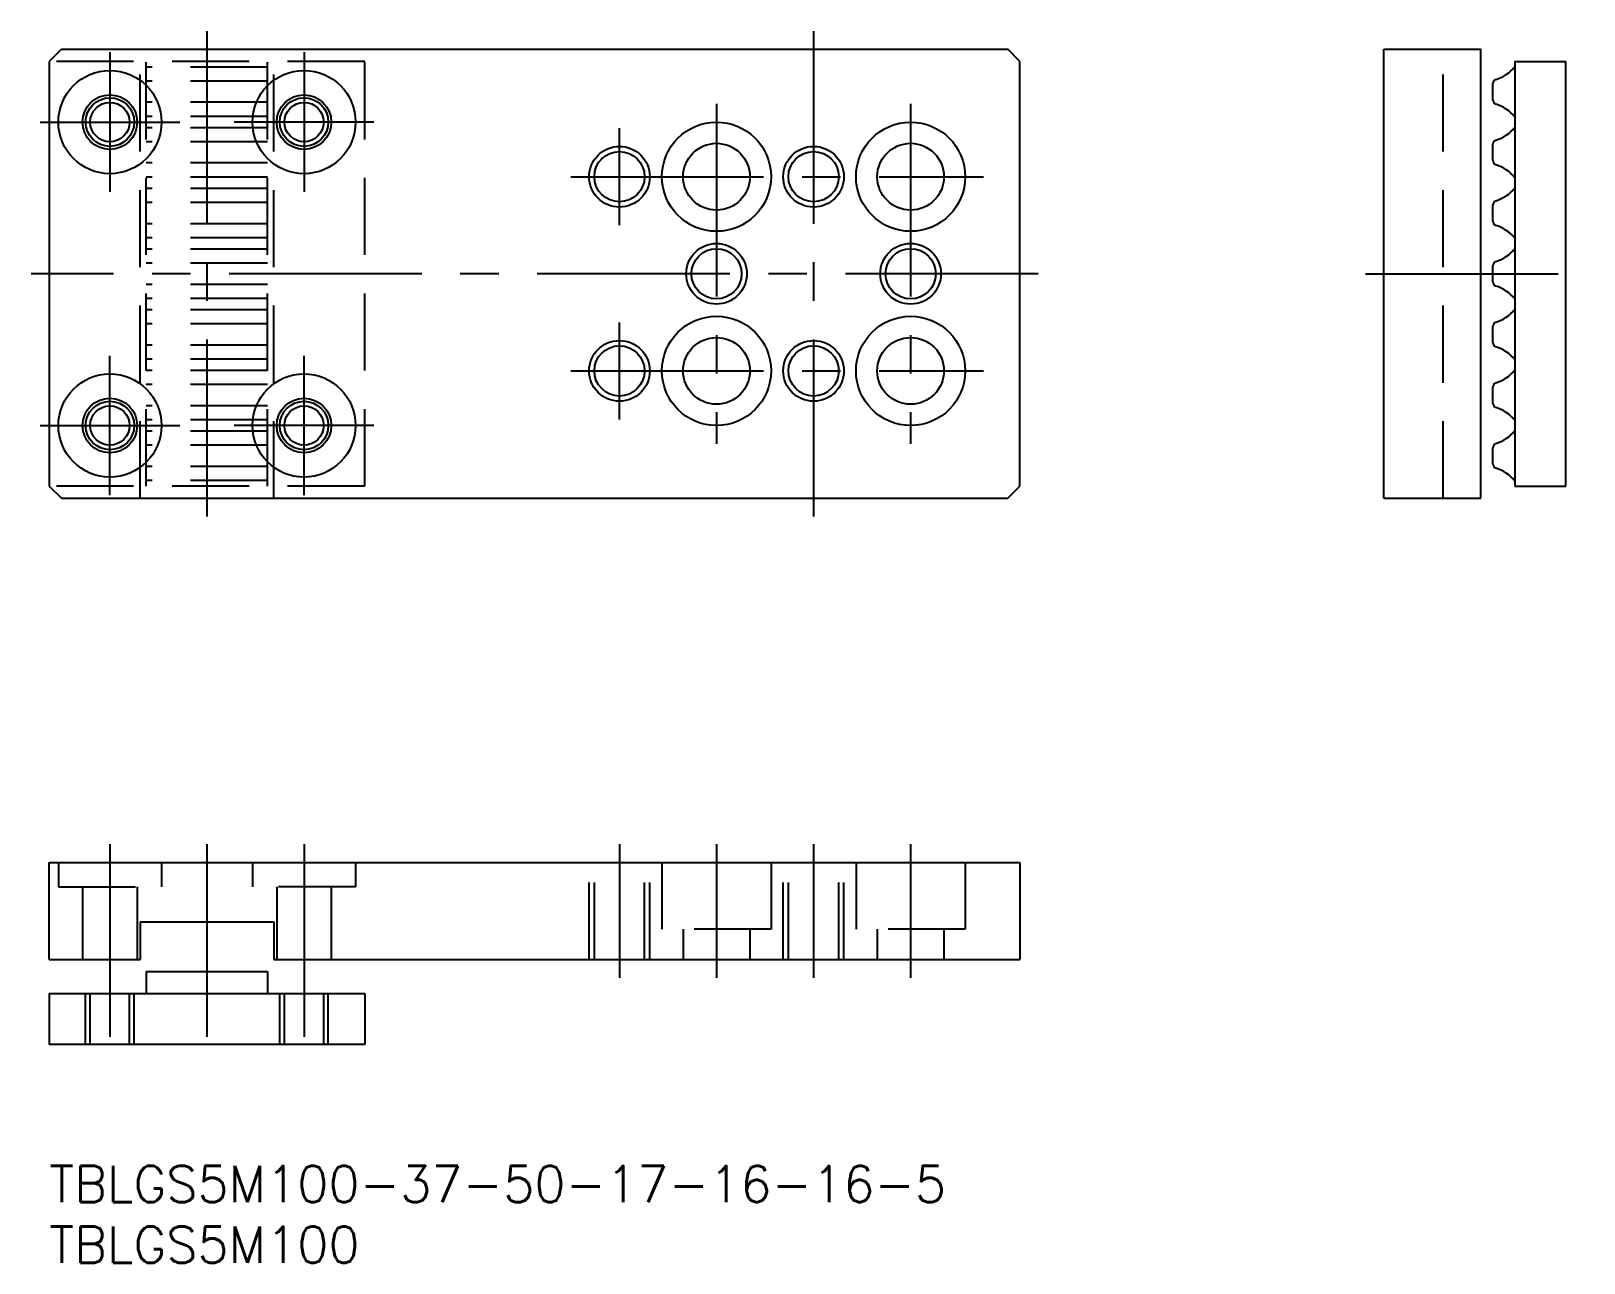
# Model space of a CAD drawing. Extents: x -1 to 126, y -8 to 93.
import ezdxf

# ---------------------------------------------------------------- set-up
doc = ezdxf.new("R2010")
doc.units = 0
doc.header["$LTSCALE"] = 0.5
doc.linetypes.add('CENTER', pattern=[50.8, 31.75, -6.35, 6.35, -6.35])
doc.linetypes.add('DASHED', pattern=[19.05, 12.7, -6.35])
for name, color, linetype in [('MSM_CENTER', 1, 'CENTER'), ('MSM_CONTINUOUS', 7, 'CONTINUOUS'), ('MSM_DASHED', 4, 'DASHED'), ('MSM_NARROW', 5, 'CONTINUOUS'), ('MSM_PART_NUMBER', 7, 'CONTINUOUS')]:
    doc.layers.add(name, color=color, linetype=linetype)
doc.styles.get("Standard").update_dxf_attribs({"font": 'txt.shx', "height": 2, "bigfont": 'bigfont.shx'})

# ---------------------------------------------------------------- blocks, each defined once
blk = doc.blocks.new('*U57')
at = {"layer": 'MSM_PART_NUMBER'}
blk.add_text('TBLGS5M100-37-50-17-16-16-5', height=3, dxfattribs=at).set_placement((0, -3))
blk = doc.blocks.new('*U58')
at = {"layer": 'MSM_PART_NUMBER'}
blk.add_text('TBLGS5M100', height=3, dxfattribs=at).set_placement((0, -8))

msp = doc.modelspace()

# ---------------------------------------------------------------- linework, layer by layer
at = {"layer": 'MSM_CENTER'}
for p, q in [((13, 93.5), (13, 53.5)), ((63, 93.5), (63, 53.5)), ((5, 91.75), (5, 80.25)), ((21, 91.75), (21, 80.25)), ((55, 87.5), (55, 59.5)), ((71, 87.5), (71, 59.5)), ((-0.75, 86), (10.75, 86)), ((26.75, 86), (15.25, 86)), ((47, 77.5), (47, 85.5)), ((43, 81.5), (77, 81.5)), ((81.5, 73.5), (-1.5, 73.5)), ((108.5, 73.5), (126.5, 73.5)), ((47, 61.5), (47, 69.5)), ((5, 55.25), (5, 66.75)), ((21, 55.25), (21, 66.75)), ((43, 65.5), (77, 65.5)), ((-0.75, 61), (10.75, 61)), ((26.75, 61), (15.25, 61)), ((5, 26.5), (5, 8.5)), ((13, 26.5), (13, 8.5)), ((21, 26.5), (21, 8.5)), ((47, 26.5), (47, 15.5)), ((55, 26.5), (55, 15.5)), ((63, 26.5), (63, 15.5)), ((71, 26.5), (71, 15.5))]:
    msp.add_line(p, q, dxfattribs=at)
at = {"layer": 'MSM_CONTINUOUS'}
for p, q in [((1, 92), (0, 91)), ((0, 91), (0, 56)), ((1, 92), (79, 92)), ((80, 91), (79, 92)), ((80, 56), (80, 91)), ((110, 55), (110, 92)), ((110, 92), (118, 92)), ((118, 55), (118, 92)), ((120.81, 91), (120.81, 56)), ((120.81, 91), (125, 91)), ((125, 56), (125, 91)), ((119, 87.83), (119, 89.17)), ((119, 82.83), (119, 84.17)), ((119, 77.83), (119, 79.17)), ((119, 72.83), (119, 74.17)), ((119, 67.83), (119, 69.17)), ((119, 62.83), (119, 64.17)), ((119, 57.83), (119, 59.17)), ((0, 56), (1, 55)), ((79, 55), (80, 56)), ((120.81, 56), (125, 56)), ((1, 55), (79, 55)), ((110, 55), (118, 55)), ((0, 17), (0, 25)), ((0, 25), (80, 25)), ((80, 25), (80, 17)), ((7.5, 20.1), (7.5, 17)), ((7.5, 20.1), (18.5, 20.1)), ((18.5, 20.1), (18.5, 17)), ((0, 17), (7.5, 17)), ((18.5, 17), (80, 17)), ((8, 16), (18, 16)), ((8, 16), (8, 14.19)), ((18, 16), (18, 14.19)), ((0, 14.19), (0, 10)), ((0, 14.19), (26, 14.19)), ((26, 14.19), (26, 10)), ((26, 10), (0, 10))]:
    msp.add_line(p, q, dxfattribs=at)
for centre, radius in [((5, 86), 4.25), ((21, 86), 4.25), ((5, 86), 2.25), ((5, 86), 1.62), ((21, 86), 2.25), ((21, 86), 1.62), ((55, 81.5), 4.5), ((71, 81.5), 4.5), ((47, 81.5), 2.07), ((55, 81.5), 2.75), ((63, 81.5), 2.07), ((71, 81.5), 2.75), ((55, 73.5), 2.07), ((71, 73.5), 2.07), ((55, 65.5), 4.5), ((71, 65.5), 4.5), ((55, 65.5), 2.75), ((71, 65.5), 2.75), ((47, 65.5), 2.07), ((63, 65.5), 2.07), ((5, 61), 4.25), ((21, 61), 4.25), ((5, 61), 2.25), ((21, 61), 2.25), ((5, 61), 1.62), ((21, 61), 1.62)]:
    msp.add_circle(centre, radius, dxfattribs=at)
for centre, radius, start, end in [((118.29, 92.62), 3.25, 286.751, 320.9797), ((119.38, 89.17), 0.38, 114.62, 180), ((119.38, 87.83), 0.38, 180, 245.38), ((118.29, 84.37), 3.25, 39.0203, 73.249), ((119.38, 84.17), 0.38, 114.62, 180), ((118.29, 87.62), 3.25, 286.751, 320.9797), ((119.38, 82.83), 0.38, 180, 245.38), ((118.29, 79.37), 3.25, 39.0203, 73.249), ((119.38, 79.17), 0.38, 114.62, 180), ((118.29, 82.63), 3.25, 286.751, 320.9797), ((119.38, 77.83), 0.38, 180, 245.38), ((118.29, 74.38), 3.25, 39.0203, 73.249), ((118.29, 77.62), 3.25, 286.751, 320.9797), ((119.38, 74.17), 0.38, 114.62, 180), ((119.38, 72.83), 0.38, 180, 245.38), ((118.29, 69.38), 3.25, 39.0203, 73.249), ((118.29, 72.62), 3.25, 286.751, 320.9797), ((119.38, 69.17), 0.38, 114.62, 180), ((119.38, 67.83), 0.38, 180, 245.38), ((118.29, 64.38), 3.25, 39.0203, 73.249), ((118.29, 67.62), 3.25, 286.751, 320.9797), ((119.38, 64.17), 0.38, 114.62, 180), ((119.38, 62.83), 0.38, 180, 245.38), ((118.29, 59.38), 3.25, 39.0203, 73.249), ((118.29, 62.63), 3.25, 286.751, 320.9797), ((119.38, 59.17), 0.38, 114.62, 180), ((119.38, 57.83), 0.38, 180, 245.38), ((118.29, 54.38), 3.25, 39.0203, 73.249)]:
    msp.add_arc(centre, radius, start, end, dxfattribs=at)
at = {"layer": 'MSM_DASHED'}
for p, q in [((26, 91), (0, 91)), ((7.5, 55), (7.5, 92)), ((8, 56), (8, 91)), ((18, 56), (18, 91)), ((18.5, 55), (18.5, 92)), ((26, 56), (26, 91)), ((114.9, 55), (114.9, 92)), ((18, 90.53), (8, 90.53)), ((18, 89.37), (8, 89.37)), ((18, 87.63), (8, 87.63)), ((18, 86.47), (8, 86.47)), ((18, 85.53), (8, 85.53)), ((18, 84.37), (8, 84.37)), ((18, 82.63), (8, 82.63)), ((18, 81.47), (8, 81.47)), ((18, 80.53), (8, 80.53)), ((18, 79.37), (8, 79.37)), ((18, 77.63), (8, 77.63)), ((18, 76.47), (8, 76.47)), ((18, 75.53), (8, 75.53)), ((18, 74.37), (8, 74.37)), ((18, 72.63), (8, 72.63)), ((18, 71.47), (8, 71.47)), ((18, 70.53), (8, 70.53)), ((18, 69.37), (8, 69.37)), ((18, 67.63), (8, 67.63)), ((18, 66.47), (8, 66.47)), ((18, 65.53), (8, 65.53)), ((18, 64.37), (8, 64.37)), ((18, 62.63), (8, 62.63)), ((18, 61.47), (8, 61.47)), ((18, 60.53), (8, 60.53)), ((18, 59.37), (8, 59.37)), ((18, 57.63), (8, 57.63)), ((18, 56.47), (8, 56.47)), ((26, 56), (0, 56)), ((0.75, 25), (0.75, 23)), ((9.25, 25), (9.25, 23)), ((16.75, 25), (16.75, 23)), ((25.25, 25), (25.25, 23)), ((44.5, 17), (44.5, 25)), ((44.93, 17), (44.93, 25)), ((49.07, 17), (49.07, 25)), ((49.5, 17), (49.5, 25)), ((50.5, 25), (50.5, 19.5)), ((59.5, 25), (59.5, 19.5)), ((60.5, 17), (60.5, 25)), ((60.93, 17), (60.93, 25)), ((65.07, 17), (65.07, 25)), ((65.5, 17), (65.5, 25)), ((66.5, 25), (66.5, 19.5)), ((75.5, 25), (75.5, 19.5)), ((0.75, 23), (9.25, 23)), ((2.75, 23), (2.75, 17)), ((7.25, 23), (7.25, 17)), ((25.25, 23), (16.75, 23)), ((18.75, 23), (18.75, 17)), ((23.25, 23), (23.25, 17)), ((59.5, 19.5), (50.5, 19.5)), ((52.25, 19.5), (52.25, 17)), ((57.75, 19.5), (57.75, 17)), ((75.5, 19.5), (66.5, 19.5)), ((68.25, 19.5), (68.25, 17)), ((73.75, 19.5), (73.75, 17)), ((3, 10), (3, 14.19)), ((3.38, 10), (3.38, 14.19)), ((6.62, 10), (6.62, 14.19)), ((7, 10), (7, 14.19)), ((19, 10), (19, 14.19)), ((19.38, 10), (19.38, 14.19)), ((22.62, 10), (22.62, 14.19)), ((23, 10), (23, 14.19))]:
    msp.add_line(p, q, dxfattribs=at)
at = {"layer": 'MSM_NARROW'}
for centre, radius in [((5, 86), 2), ((21, 86), 2), ((47, 81.5), 2.5), ((63, 81.5), 2.5), ((55, 73.5), 2.5), ((71, 73.5), 2.5), ((47, 65.5), 2.5), ((63, 65.5), 2.5), ((5, 61), 2), ((21, 61), 2)]:
    msp.add_circle(centre, radius, dxfattribs=at)

# ---------------------------------------------------------------- block references
at = {"layer": 'MSM_CONTINUOUS'}
for name in ['*U57', '*U58']:
    msp.add_blockref(name, (0, 0), dxfattribs=at)

doc.saveas('drawing.dxf')
